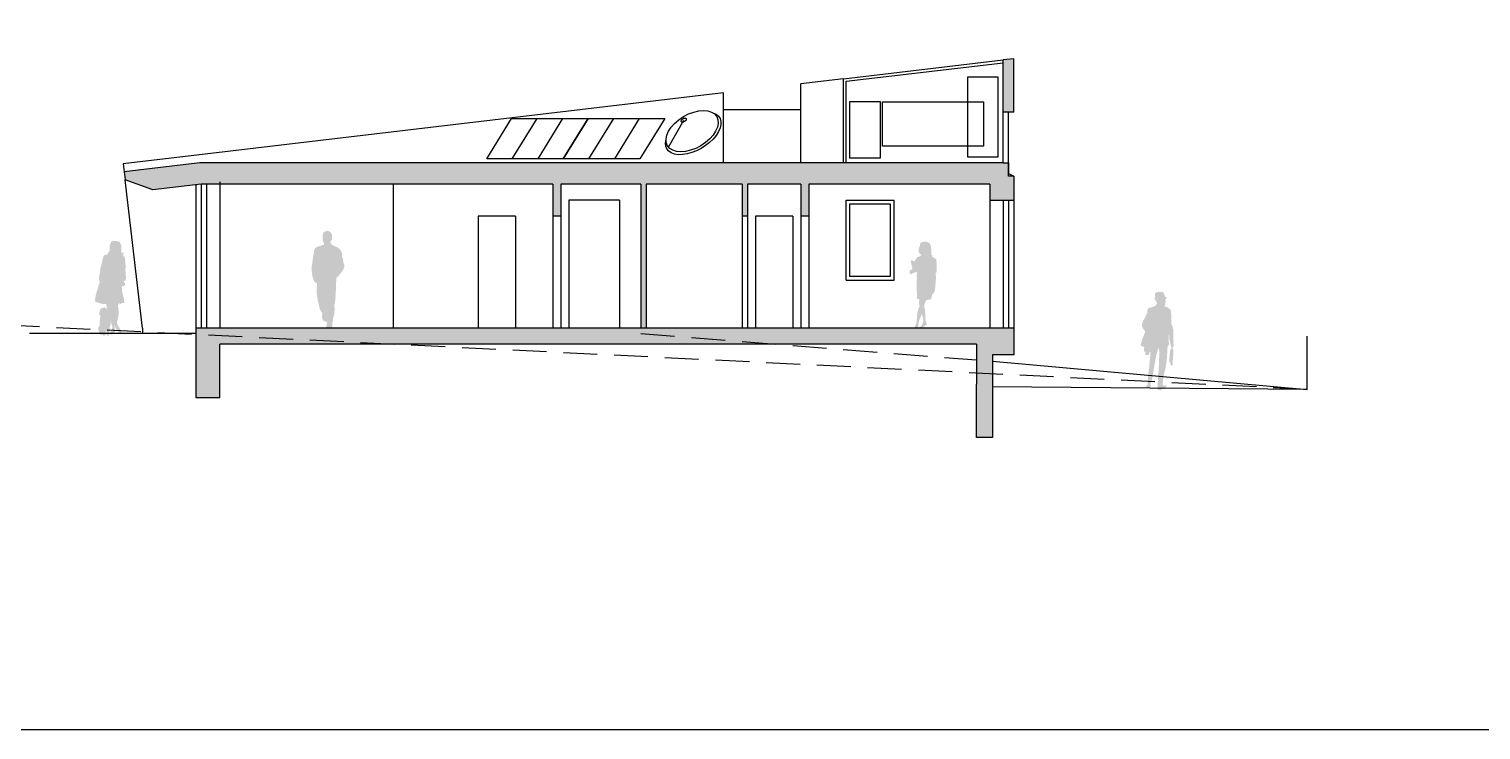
# Model space of a CAD drawing. Header units: millimetres. Extents: x 589 to 1175, y -455 to -172.
# Drawn here: x 1027.74 to 1054.98, y -404.19 to -391.05 of the extents above; entities that cross this region are included whole.
import ezdxf

# ---------------------------------------------------------------- set-up
doc = ezdxf.new("R2010")
doc.units = ezdxf.units.MM
doc.linetypes.add('DASHED', pattern=[19.05, 12.7, -6.35])
for name, color, linetype in [('dveře', 3, 'Continuous'), ('pohled', 4, 'Continuous'), ('SRAFA', 251, 'Continuous'), ('stafaz', 252, 'Continuous'), ('ZDIVO', 1, 'Continuous')]:
    doc.layers.add(name, color=color, linetype=linetype)

msp = doc.modelspace()

# ---------------------------------------------------------------- hatches: boundary and pattern name
at = {"layer": 'SRAFA'}
msp.add_hatch(color=256, dxfattribs=at).paths.add_polyline_path([(1046.218, -391.606), (1046.018, -391.629), (1046.018, -392.608), (1046.218, -392.608)])
h = msp.add_hatch(color=256, dxfattribs=at)
h.paths.add_polyline_path([(1030.943, -393.558), (1029.523, -393.726), (1029.523, -393.726), (1029.54, -393.876), (1030.063, -394.065), (1030.968, -393.958), (1030.968, -393.958), (1037.568, -393.958), (1037.568, -394.558), (1037.718, -394.558), (1037.718, -393.958), (1039.218, -393.958), (1039.218, -396.658), (1039.318, -396.658), (1039.318, -393.958), (1041.118, -393.958), (1041.118, -394.558), (1041.218, -394.558), (1041.218, -393.958), (1042.218, -393.958), (1042.218, -394.558), (1042.368, -394.558), (1042.368, -393.958), (1045.768, -393.958), (1045.768, -394.258), (1046.218, -394.258), (1046.218, -393.808), (1046.118, -393.808), (1046.118, -393.558)])
h.paths.add_polyline_path([(1030.868, -396.781), (1030.868, -397.958), (1031.318, -397.958), (1031.318, -396.958), (1034.468, -396.958)])
h.paths.add_polyline_path([(1030.868, -396.658), (1030.868, -396.781), (1034.468, -396.958), (1045.518, -396.958), (1045.518, -397.508), (1045.818, -397.517), (1045.818, -397.158), (1046.218, -397.158), (1046.218, -396.658), (1046.018, -396.658), (1045.768, -396.658)])
h.paths.add_polyline_path([(1045.518, -397.708), (1045.518, -398.708), (1045.818, -398.708), (1045.818, -397.708), (1045.818, -397.517), (1045.518, -397.508)])
at = {"layer": 'stafaz'}
for points in [[(1033.625, -395.579), (1033.629, -395.568), (1033.635, -395.557), (1033.639, -395.548), (1033.641, -395.54), (1033.644, -395.529), (1033.646, -395.522), (1033.651, -395.508), (1033.651, -395.498), (1033.653, -395.489), (1033.651, -395.47), (1033.649, -395.462), (1033.644, -395.447), (1033.642, -395.439), (1033.636, -395.419), (1033.635, -395.406), (1033.631, -395.39), (1033.629, -395.372), (1033.628, -395.359), (1033.622, -395.346), (1033.619, -395.338), (1033.614, -395.328), (1033.612, -395.305), (1033.615, -395.292), (1033.613, -395.277), (1033.611, -395.259), (1033.603, -395.239), (1033.602, -395.234), (1033.595, -395.216), (1033.588, -395.203), (1033.585, -395.196), (1033.578, -395.186), (1033.563, -395.17), (1033.545, -395.158), (1033.531, -395.148), (1033.514, -395.139), (1033.506, -395.137), (1033.5, -395.133), (1033.484, -395.125), (1033.468, -395.118), (1033.458, -395.115), (1033.451, -395.112), (1033.44, -395.105), (1033.431, -395.098), (1033.419, -395.088), (1033.411, -395.09), (1033.41, -395.083), (1033.403, -395.073), (1033.4, -395.064), (1033.398, -395.06), (1033.399, -395.055), (1033.397, -395.048), (1033.398, -395.043), (1033.398, -395.037), (1033.399, -395.029), (1033.401, -395.022), (1033.406, -395.013), (1033.409, -395.011), (1033.415, -395.003), (1033.419, -394.999), (1033.423, -394.99), (1033.424, -394.986), (1033.423, -394.981), (1033.417, -394.969), (1033.418, -394.965), (1033.422, -394.961), (1033.423, -394.955), (1033.425, -394.945), (1033.427, -394.937), (1033.427, -394.931), (1033.427, -394.925), (1033.423, -394.913), (1033.422, -394.905), (1033.421, -394.9), (1033.411, -394.888), (1033.405, -394.876), (1033.401, -394.87), (1033.393, -394.86), (1033.39, -394.856), (1033.385, -394.85), (1033.382, -394.848), (1033.38, -394.848), (1033.378, -394.847), (1033.375, -394.845), (1033.372, -394.845), (1033.369, -394.843), (1033.364, -394.841), (1033.361, -394.84), (1033.356, -394.839), (1033.353, -394.839), (1033.346, -394.839), (1033.34, -394.838), (1033.336, -394.838), (1033.332, -394.838), (1033.328, -394.838), (1033.318, -394.839), (1033.313, -394.839), (1033.31, -394.841), (1033.303, -394.843), (1033.298, -394.844), (1033.296, -394.845), (1033.292, -394.847), (1033.288, -394.848), (1033.282, -394.85), (1033.279, -394.851), (1033.275, -394.852), (1033.272, -394.854), (1033.269, -394.856), (1033.267, -394.857), (1033.265, -394.86), (1033.264, -394.862), (1033.263, -394.865), (1033.259, -394.871), (1033.258, -394.872), (1033.256, -394.877), (1033.254, -394.882), (1033.254, -394.884), (1033.253, -394.888), (1033.252, -394.89), (1033.251, -394.894), (1033.251, -394.895), (1033.25, -394.9), (1033.25, -394.905), (1033.25, -394.907), (1033.25, -394.91), (1033.248, -394.915), (1033.248, -394.915), (1033.248, -394.92), (1033.248, -394.926), (1033.248, -394.935), (1033.25, -394.941), (1033.25, -394.947), (1033.25, -394.95), (1033.25, -394.965), (1033.249, -394.967), (1033.249, -394.969), (1033.25, -394.972), (1033.251, -394.976), (1033.252, -394.978), (1033.251, -394.981), (1033.25, -394.984), (1033.25, -394.986), (1033.25, -394.989), (1033.249, -394.993), (1033.249, -394.999), (1033.249, -395.001), (1033.249, -395.013), (1033.25, -395.015), (1033.252, -395.018), (1033.253, -395.023), (1033.254, -395.025), (1033.255, -395.029), (1033.256, -395.031), (1033.257, -395.035), (1033.261, -395.039), (1033.262, -395.042), (1033.262, -395.045), (1033.263, -395.048), (1033.264, -395.049), (1033.265, -395.05), (1033.266, -395.052), (1033.268, -395.06), (1033.269, -395.062), (1033.271, -395.066), (1033.271, -395.069), (1033.272, -395.073), (1033.272, -395.076), (1033.272, -395.084), (1033.272, -395.087), (1033.27, -395.088), (1033.269, -395.089), (1033.268, -395.093), (1033.264, -395.094), (1033.261, -395.095), (1033.259, -395.096), (1033.258, -395.096), (1033.255, -395.097), (1033.252, -395.097), (1033.248, -395.097), (1033.245, -395.098), (1033.242, -395.099), (1033.24, -395.1), (1033.237, -395.102), (1033.234, -395.103), (1033.23, -395.106), (1033.221, -395.109), (1033.216, -395.11), (1033.212, -395.111), (1033.207, -395.113), (1033.203, -395.115), (1033.199, -395.115), (1033.195, -395.117), (1033.19, -395.119), (1033.184, -395.122), (1033.182, -395.123), (1033.176, -395.124), (1033.174, -395.125), (1033.169, -395.127), (1033.164, -395.129), (1033.16, -395.13), (1033.155, -395.13), (1033.151, -395.131), (1033.146, -395.133), (1033.142, -395.136), (1033.139, -395.139), (1033.133, -395.142), (1033.129, -395.143), (1033.115, -395.153), (1033.112, -395.155), (1033.108, -395.157), (1033.105, -395.162), (1033.102, -395.166), (1033.1, -395.169), (1033.098, -395.176), (1033.095, -395.184), (1033.093, -395.189), (1033.088, -395.2), (1033.086, -395.214), (1033.085, -395.22), (1033.082, -395.231), (1033.08, -395.244), (1033.078, -395.254), (1033.077, -395.262), (1033.076, -395.275), (1033.074, -395.286), (1033.071, -395.301), (1033.068, -395.313), (1033.065, -395.331), (1033.065, -395.342), (1033.062, -395.357), (1033.061, -395.37), (1033.06, -395.385), (1033.058, -395.401), (1033.057, -395.405), (1033.057, -395.41), (1033.057, -395.412), (1033.055, -395.416), (1033.053, -395.42), (1033.053, -395.429), (1033.053, -395.436), (1033.052, -395.444), (1033.05, -395.45), (1033.049, -395.46), (1033.048, -395.468), (1033.047, -395.471), (1033.044, -395.478), (1033.044, -395.485), (1033.044, -395.497), (1033.043, -395.502), (1033.04, -395.509), (1033.04, -395.52), (1033.04, -395.528), (1033.041, -395.537), (1033.042, -395.545), (1033.042, -395.552), (1033.042, -395.557), (1033.043, -395.568), (1033.044, -395.58), (1033.044, -395.591), (1033.044, -395.595), (1033.045, -395.606), (1033.044, -395.617), (1033.046, -395.627), (1033.048, -395.64), (1033.05, -395.649), (1033.052, -395.655), (1033.052, -395.663), (1033.053, -395.668), (1033.054, -395.677), (1033.054, -395.684), (1033.056, -395.69), (1033.059, -395.696), (1033.06, -395.702), (1033.061, -395.703), (1033.065, -395.704), (1033.066, -395.704), (1033.068, -395.704), (1033.067, -395.71), (1033.067, -395.716), (1033.068, -395.723), (1033.07, -395.734), (1033.072, -395.74), (1033.074, -395.746), (1033.075, -395.756), (1033.078, -395.763), (1033.082, -395.767), (1033.086, -395.77), (1033.089, -395.776), (1033.093, -395.784), (1033.095, -395.788), (1033.103, -395.797), (1033.106, -395.799), (1033.111, -395.801), (1033.12, -395.805), (1033.123, -395.807), (1033.129, -395.809), (1033.132, -395.81), (1033.135, -395.811), (1033.137, -395.812), (1033.139, -395.82), (1033.139, -395.825), (1033.139, -395.831), (1033.14, -395.84), (1033.141, -395.846), (1033.141, -395.856), (1033.14, -395.865), (1033.139, -395.871), (1033.138, -395.879), (1033.136, -395.89), (1033.136, -395.894), (1033.138, -395.906), (1033.138, -395.911), (1033.138, -395.924), (1033.137, -395.929), (1033.135, -395.932), (1033.135, -395.945), (1033.133, -395.955), (1033.133, -395.956), (1033.494, -395.966), (1033.496, -395.954), (1033.498, -395.934), (1033.498, -395.922), (1033.499, -395.89), (1033.499, -395.88), (1033.498, -395.85), (1033.497, -395.837), (1033.5, -395.803), (1033.5, -395.795), (1033.501, -395.775), (1033.501, -395.76), (1033.501, -395.735), (1033.502, -395.727), (1033.506, -395.722), (1033.51, -395.713), (1033.514, -395.707), (1033.518, -395.7), (1033.524, -395.693), (1033.529, -395.685), (1033.534, -395.683), (1033.539, -395.682), (1033.542, -395.685), (1033.547, -395.683), (1033.549, -395.678), (1033.552, -395.669), (1033.558, -395.663), (1033.565, -395.654), (1033.57, -395.647), (1033.577, -395.64), (1033.585, -395.622), (1033.594, -395.618), (1033.6, -395.611), (1033.609, -395.599)], [(1033.484, -396.133), (1033.486, -396.114), (1033.489, -396.091), (1033.488, -396.075), (1033.489, -396.053), (1033.488, -396.041), (1033.49, -396.007), (1033.491, -395.998), (1033.492, -395.989), (1033.493, -395.972), (1033.494, -395.966), (1033.133, -395.956), (1033.132, -395.963), (1033.132, -395.969), (1033.133, -395.984), (1033.133, -395.993), (1033.135, -396.001), (1033.135, -396.005), (1033.135, -396.018), (1033.137, -396.021), (1033.14, -396.037), (1033.142, -396.046), (1033.142, -396.057), (1033.144, -396.068), (1033.149, -396.081), (1033.15, -396.088), (1033.151, -396.1), (1033.157, -396.114), (1033.153, -396.106), (1033.153, -396.106), (1033.15, -396.114), (1033.15, -396.12), (1033.152, -396.13), (1033.156, -396.134), (1033.159, -396.138), (1033.161, -396.146), (1033.162, -396.149), (1033.164, -396.16), (1033.166, -396.171), (1033.167, -396.176), (1033.17, -396.186), (1033.173, -396.195), (1033.174, -396.204), (1033.175, -396.213), (1033.178, -396.222), (1033.179, -396.235), (1033.181, -396.247), (1033.185, -396.261), (1033.186, -396.27), (1033.189, -396.281), (1033.195, -396.296), (1033.199, -396.306), (1033.2, -396.308), (1033.205, -396.322), (1033.213, -396.335), (1033.219, -396.348), (1033.228, -396.357), (1033.236, -396.368), (1033.24, -396.373), (1033.239, -396.378), (1033.238, -396.386), (1033.239, -396.399), (1033.238, -396.408), (1033.238, -396.412), (1033.236, -396.415), (1033.234, -396.419), (1033.233, -396.423), (1033.233, -396.43), (1033.236, -396.43), (1033.237, -396.439), (1033.238, -396.446), (1033.238, -396.452), (1033.24, -396.462), (1033.241, -396.473), (1033.241, -396.477), (1033.241, -396.487), (1033.243, -396.493), (1033.248, -396.5), (1033.252, -396.502), (1033.254, -396.505), (1033.26, -396.515), (1033.265, -396.52), (1033.271, -396.524), (1033.282, -396.527), (1033.289, -396.528), (1033.297, -396.529), (1033.305, -396.529), (1033.311, -396.53), (1033.313, -396.538), (1033.316, -396.545), (1033.316, -396.55), (1033.321, -396.549), (1033.329, -396.548), (1033.336, -396.548), (1033.337, -396.55), (1033.333, -396.559), (1033.331, -396.567), (1033.33, -396.573), (1033.322, -396.582), (1033.323, -396.594), (1033.318, -396.599), (1033.323, -396.599), (1033.321, -396.607), (1033.32, -396.611), (1033.317, -396.618), (1033.312, -396.63), (1033.315, -396.637), (1033.315, -396.645), (1033.317, -396.652), (1033.32, -396.659), (1033.327, -396.664), (1033.34, -396.664), (1033.35, -396.664), (1033.353, -396.665), (1033.357, -396.665), (1033.364, -396.666), (1033.369, -396.667), (1033.381, -396.669), (1033.39, -396.668), (1033.397, -396.665), (1033.404, -396.661), (1033.41, -396.655), (1033.417, -396.648), (1033.42, -396.646), (1033.423, -396.641), (1033.424, -396.634), (1033.426, -396.627), (1033.43, -396.618), (1033.431, -396.61), (1033.432, -396.597), (1033.435, -396.599), (1033.432, -396.589), (1033.426, -396.588), (1033.426, -396.578), (1033.425, -396.57), (1033.42, -396.568), (1033.419, -396.557), (1033.43, -396.558), (1033.431, -396.557), (1033.434, -396.551), (1033.435, -396.548), (1033.436, -396.543), (1033.438, -396.538), (1033.438, -396.533), (1033.438, -396.527), (1033.44, -396.519), (1033.44, -396.511), (1033.441, -396.504), (1033.441, -396.498), (1033.442, -396.492), (1033.443, -396.483), (1033.444, -396.477), (1033.447, -396.467), (1033.448, -396.459), (1033.451, -396.45), (1033.454, -396.437), (1033.457, -396.426), (1033.459, -396.419), (1033.461, -396.411), (1033.464, -396.403), (1033.466, -396.395), (1033.466, -396.382), (1033.466, -396.363), (1033.467, -396.349), (1033.469, -396.334), (1033.471, -396.322), (1033.471, -396.306), (1033.47, -396.294), (1033.47, -396.281), (1033.469, -396.266), (1033.469, -396.26), (1033.465, -396.243), (1033.464, -396.233), (1033.464, -396.218), (1033.468, -396.208), (1033.473, -396.194), (1033.475, -396.184), (1033.479, -396.162)], [(1049.211, -396.714), (1049.21, -396.703), (1049.208, -396.689), (1049.206, -396.678), (1049.203, -396.668), (1049.201, -396.655), (1049.197, -396.644), (1049.192, -396.63), (1049.188, -396.617), (1049.183, -396.605), (1049.177, -396.59), (1049.171, -396.571), (1049.169, -396.551), (1049.168, -396.537), (1049.168, -396.522), (1049.169, -396.508), (1049.169, -396.489), (1049.169, -396.478), (1049.169, -396.465), (1049.17, -396.443), (1049.17, -396.432), (1049.17, -396.422), (1049.169, -396.411), (1049.168, -396.398), (1049.167, -396.385), (1049.166, -396.371), (1049.163, -396.354), (1049.16, -396.334), (1049.158, -396.322), (1049.151, -396.311), (1049.144, -396.3), (1049.132, -396.289), (1049.122, -396.282), (1049.11, -396.275), (1049.098, -396.269), (1049.087, -396.263), (1049.072, -396.257), (1049.061, -396.252), (1049.044, -396.248), (1049.032, -396.246), (1049.044, -396.236), (1049.054, -396.226), (1049.056, -396.211), (1049.056, -396.199), (1049.059, -396.187), (1049.064, -396.176), (1049.066, -396.165), (1049.063, -396.151), (1049.061, -396.139), (1049.06, -396.128), (1049.063, -396.116), (1049.07, -396.104), (1049.081, -396.098), (1049.087, -396.088), (1049.075, -396.077), (1049.062, -396.072), (1049.05, -396.059), (1049.046, -396.048), (1049.042, -396.035), (1049.037, -396.023), (1049.033, -396.012), (1049.027, -396.001), (1049.021, -395.99), (1049.008, -395.983), (1048.998, -395.982), (1048.986, -395.98), (1048.971, -395.979), (1048.96, -395.979), (1048.944, -395.979), (1048.93, -395.979), (1048.919, -395.981), (1048.907, -395.983), (1048.895, -395.985), (1048.881, -395.988), (1048.863, -396.009), (1048.862, -396.022), (1048.863, -396.034), (1048.864, -396.047), (1048.866, -396.059), (1048.87, -396.072), (1048.87, -396.083), (1048.857, -396.087), (1048.849, -396.098), (1048.855, -396.109), (1048.865, -396.112), (1048.871, -396.123), (1048.871, -396.134), (1048.876, -396.145), (1048.886, -396.16), (1048.895, -396.17), (1048.902, -396.18), (1048.905, -396.193), (1048.899, -396.204), (1048.886, -396.217), (1048.878, -396.231), (1048.871, -396.241), (1048.861, -396.244), (1048.851, -396.249), (1048.839, -396.254), (1048.824, -396.26), (1048.809, -396.265), (1048.798, -396.269), (1048.786, -396.271), (1048.772, -396.274), (1048.759, -396.277), (1048.749, -396.282), (1048.738, -396.292), (1048.731, -396.304), (1048.727, -396.315), (1048.724, -396.328), (1048.721, -396.343), (1048.719, -396.361), (1048.716, -396.373), (1048.711, -396.387), (1048.704, -396.401), (1048.698, -396.413), (1048.693, -396.425), (1048.687, -396.439), (1048.681, -396.454), (1048.674, -396.466), (1048.666, -396.478), (1048.658, -396.492), (1048.652, -396.504), (1048.646, -396.516), (1048.638, -396.527), (1048.634, -396.538), (1048.63, -396.549), (1048.626, -396.564), (1048.623, -396.578), (1048.62, -396.588), (1048.618, -396.598), (1048.619, -396.609), (1048.622, -396.62), (1048.627, -396.635), (1048.633, -396.649), (1048.639, -396.665), (1048.647, -396.678), (1048.656, -396.689), (1048.666, -396.701), (1048.676, -396.713), (1048.679, -396.728), (1048.673, -396.746), (1048.67, -396.757), (1048.665, -396.767), (1048.66, -396.778), (1048.654, -396.797), (1048.647, -396.812), (1048.643, -396.824), (1048.636, -396.838), (1048.632, -396.849), (1048.627, -396.86), (1048.621, -396.874), (1048.615, -396.893), (1048.61, -396.911), (1048.606, -396.927), (1048.602, -396.943), (1048.6, -396.954), (1048.598, -396.967), (1048.598, -396.978), (1048.6, -396.989), (1048.61, -396.994), (1048.621, -396.988), (1048.631, -397), (1048.644, -397.006), (1048.656, -397.01), (1048.663, -397.031), (1048.66, -397.044), (1048.658, -397.056), (1048.655, -397.074), (1048.656, -397.086), (1048.662, -397.097), (1048.674, -397.1), (1048.683, -397.113), (1048.685, -397.126), (1048.685, -397.141), (1048.685, -397.154), (1048.697, -397.162), (1048.716, -397.164), (1048.728, -397.164), (1048.739, -397.161), (1048.749, -397.155), (1048.754, -397.143), (1048.757, -397.129), (1048.76, -397.11), (1048.772, -397.103), (1048.78, -397.114), (1048.779, -397.127), (1048.778, -397.143), (1048.777, -397.16), (1048.776, -397.171), (1048.775, -397.184), (1048.773, -397.202), (1048.773, -397.215), (1048.77, -397.226), (1048.769, -397.24), (1048.767, -397.257), (1048.765, -397.272), (1048.763, -397.288), (1048.762, -397.299), (1048.762, -397.313), (1048.76, -397.33), (1048.758, -397.346), (1048.757, -397.364), (1048.756, -397.381), (1048.756, -397.392), (1048.755, -397.405), (1048.754, -397.416), (1048.749, -397.436), (1048.747, -397.453), (1048.747, -397.464), (1048.744, -397.481), (1048.743, -397.492), (1048.739, -397.508), (1048.738, -397.523), (1048.738, -397.534), (1048.738, -397.545), (1048.736, -397.559), (1048.735, -397.571), (1048.732, -397.591), (1048.73, -397.61), (1048.73, -397.622), (1048.731, -397.634), (1048.731, -397.658), (1048.728, -397.677), (1048.727, -397.69), (1048.728, -397.705), (1048.724, -397.717), (1048.712, -397.728), (1048.7, -397.742), (1048.698, -397.755), (1048.708, -397.767), (1048.721, -397.775), (1048.736, -397.776), (1048.746, -397.777), (1048.76, -397.778), (1048.772, -397.771), (1048.778, -397.759), (1048.787, -397.747), (1048.787, -397.735), (1048.783, -397.722), (1048.777, -397.709), (1048.777, -397.697), (1048.79, -397.683), (1048.792, -397.673), (1048.794, -397.659), (1048.799, -397.645), (1048.804, -397.628), (1048.807, -397.613), (1048.812, -397.597), (1048.814, -397.583), (1048.817, -397.57), (1048.819, -397.559), (1048.822, -397.543), (1048.825, -397.527), (1048.828, -397.51), (1048.831, -397.494), (1048.833, -397.48), (1048.835, -397.464), (1048.838, -397.45), (1048.839, -397.437), (1048.841, -397.424), (1048.843, -397.408), (1048.846, -397.394), (1048.848, -397.379), (1048.851, -397.366), (1048.853, -397.356), (1048.855, -397.342), (1048.858, -397.329), (1048.861, -397.311), (1048.863, -397.297), (1048.867, -397.283), (1048.87, -397.27), (1048.871, -397.257), (1048.873, -397.245), (1048.876, -397.23), (1048.879, -397.218), (1048.882, -397.205), (1048.885, -397.189), (1048.887, -397.172), (1048.891, -397.161), (1048.895, -397.149), (1048.9, -397.131), (1048.902, -397.121), (1048.906, -397.103), (1048.911, -397.089), (1048.914, -397.075), (1048.918, -397.06), (1048.922, -397.045), (1048.933, -397.037), (1048.94, -397.05), (1048.943, -397.063), (1048.944, -397.074), (1048.944, -397.092), (1048.944, -397.103), (1048.944, -397.119), (1048.945, -397.132), (1048.946, -397.143), (1048.947, -397.157), (1048.947, -397.171), (1048.946, -397.189), (1048.944, -397.203), (1048.943, -397.221), (1048.942, -397.237), (1048.942, -397.248), (1048.942, -397.259), (1048.942, -397.271), (1048.941, -397.291), (1048.94, -397.306), (1048.94, -397.322), (1048.94, -397.337), (1048.938, -397.356), (1048.937, -397.375), (1048.936, -397.387), (1048.933, -397.45), (1048.933, -397.465), (1048.93, -397.485), (1048.93, -397.501), (1048.929, -397.512), (1048.928, -397.527), (1048.927, -397.542), (1048.926, -397.556), (1048.925, -397.568), (1048.922, -397.583), (1048.921, -397.601), (1048.92, -397.611), (1048.919, -397.631), (1048.919, -397.641), (1048.918, -397.658), (1048.917, -397.669), (1048.917, -397.68), (1048.917, -397.697), (1048.917, -397.715), (1048.917, -397.731), (1048.916, -397.744), (1048.91, -397.758), (1048.909, -397.769), (1048.909, -397.783), (1048.909, -397.794), (1048.911, -397.808), (1048.924, -397.813), (1048.939, -397.814), (1048.949, -397.816), (1048.962, -397.816), (1048.974, -397.815), (1048.987, -397.807), (1048.998, -397.802), (1049.013, -397.801), (1049.025, -397.799), (1049.038, -397.796), (1049.052, -397.786), (1049.065, -397.774), (1049.074, -397.761), (1049.078, -397.75), (1049.077, -397.739), (1049.063, -397.732), (1049.049, -397.736), (1049.036, -397.74), (1049.024, -397.74), (1049.018, -397.727), (1049.008, -397.718), (1049.009, -397.704), (1049.01, -397.693), (1049.011, -397.678), (1049.012, -397.664), (1049.013, -397.653), (1049.015, -397.641), (1049.016, -397.625), (1049.018, -397.61), (1049.021, -397.599), (1049.022, -397.588), (1049.026, -397.574), (1049.027, -397.562), (1049.03, -397.549), (1049.033, -397.535), (1049.036, -397.518), (1049.038, -397.507), (1049.041, -397.496), (1049.044, -397.484), (1049.047, -397.471), (1049.05, -397.458), (1049.055, -397.438), (1049.059, -397.423), (1049.062, -397.411), (1049.064, -397.397), (1049.067, -397.384), (1049.068, -397.369), (1049.071, -397.356), (1049.073, -397.337), (1049.075, -397.326), (1049.076, -397.315), (1049.079, -397.303), (1049.08, -397.292), (1049.082, -397.278), (1049.083, -397.265), (1049.084, -397.248), (1049.085, -397.237), (1049.086, -397.222), (1049.087, -397.208), (1049.088, -397.195), (1049.089, -397.184), (1049.091, -397.171), (1049.092, -397.156), (1049.093, -397.142), (1049.094, -397.126), (1049.094, -397.114), (1049.094, -397.102), (1049.095, -397.087), (1049.097, -397.074), (1049.097, -397.062), (1049.098, -397.048), (1049.099, -397.034), (1049.1, -397.022), (1049.102, -397.007), (1049.103, -396.995), (1049.113, -396.985), (1049.123, -396.976), (1049.125, -396.962), (1049.125, -396.951), (1049.124, -396.938), (1049.124, -396.924), (1049.122, -396.913), (1049.121, -396.9), (1049.121, -396.89), (1049.119, -396.877), (1049.119, -396.862), (1049.119, -396.849), (1049.119, -396.838), (1049.119, -396.825), (1049.121, -396.813), (1049.123, -396.797), (1049.124, -396.785), (1049.132, -396.797), (1049.135, -396.811), (1049.135, -396.827), (1049.135, -396.84), (1049.135, -396.856), (1049.137, -396.875), (1049.14, -396.888), (1049.141, -396.9), (1049.148, -396.916), (1049.152, -396.93), (1049.152, -396.941), (1049.153, -396.952), (1049.154, -396.963), (1049.156, -396.976), (1049.164, -396.989), (1049.164, -397.002), (1049.169, -397.014), (1049.171, -397.026), (1049.171, -397.038), (1049.171, -397.056), (1049.16, -397.054), (1049.15, -397.054), (1049.149, -397.066), (1049.149, -397.078), (1049.147, -397.097), (1049.144, -397.114), (1049.143, -397.135), (1049.14, -397.156), (1049.139, -397.173), (1049.137, -397.191), (1049.137, -397.203), (1049.136, -397.218), (1049.135, -397.228), (1049.134, -397.242), (1049.133, -397.258), (1049.133, -397.269), (1049.133, -397.28), (1049.135, -397.29), (1049.144, -397.303), (1049.151, -397.318), (1049.156, -397.332), (1049.159, -397.343), (1049.165, -397.354), (1049.178, -397.359), (1049.188, -397.361), (1049.194, -397.349), (1049.195, -397.337), (1049.195, -397.319), (1049.195, -397.308), (1049.195, -397.296), (1049.196, -397.276), (1049.198, -397.264), (1049.201, -397.242), (1049.202, -397.23), (1049.203, -397.218), (1049.204, -397.207), (1049.205, -397.197), (1049.206, -397.178), (1049.206, -397.16), (1049.206, -397.139), (1049.206, -397.122), (1049.206, -397.103), (1049.206, -397.09), (1049.206, -397.078), (1049.206, -397.065), (1049.206, -397.054), (1049.199, -397.044), (1049.19, -397.031), (1049.195, -397.021), (1049.206, -397.011), (1049.215, -397), (1049.217, -396.989), (1049.216, -396.977), (1049.211, -396.965), (1049.203, -396.952), (1049.214, -396.941), (1049.216, -396.93), (1049.213, -396.913), (1049.211, -396.899), (1049.208, -396.888), (1049.207, -396.878), (1049.207, -396.865), (1049.207, -396.849), (1049.208, -396.838), (1049.211, -396.822), (1049.211, -396.808), (1049.211, -396.792), (1049.211, -396.777), (1049.211, -396.761), (1049.211, -396.746), (1049.211, -396.733)]]:
    msp.add_hatch(color=256, dxfattribs=at).paths.add_polyline_path(points)
h = msp.add_hatch(color=256, dxfattribs=at)
h.paths.add_polyline_path([(1029.399, -396.505), (1029.403, -396.49), (1029.407, -396.475), (1029.41, -396.458), (1029.412, -396.442), (1029.414, -396.432), (1029.417, -396.418), (1029.419, -396.401), (1029.42, -396.385), (1029.421, -396.375), (1029.421, -396.359), (1029.42, -396.342), (1029.42, -396.328), (1029.415, -396.313), (1029.414, -396.302), (1029.413, -396.292), (1029.411, -396.276), (1029.407, -396.257), (1029.407, -396.245), (1029.408, -396.234), (1029.412, -396.222), (1029.419, -396.203), (1029.426, -396.189), (1029.437, -396.19), (1029.441, -396.209), (1029.452, -396.207), (1029.465, -396.199), (1029.479, -396.19), (1029.495, -396.184), (1029.508, -396.184), (1029.519, -396.185), (1029.53, -396.181), (1029.526, -396.168), (1029.522, -396.158), (1029.519, -396.142), (1029.517, -396.123), (1029.516, -396.106), (1029.513, -396.086), (1029.51, -396.07), (1029.505, -396.051), (1029.499, -396.034), (1029.496, -396.022), (1029.493, -396.004), (1029.489, -395.989), (1029.485, -395.977), (1029.484, -395.963), (1029.483, -395.952), (1029.483, -395.939), (1029.484, -395.919), (1029.484, -395.908), (1029.483, -395.896), (1029.481, -395.884), (1029.486, -395.867), (1029.502, -395.873), (1029.513, -395.873), (1029.525, -395.863), (1029.533, -395.852), (1029.538, -395.841), (1029.54, -395.829), (1029.538, -395.815), (1029.529, -395.803), (1029.518, -395.791), (1029.511, -395.781), (1029.517, -395.771), (1029.528, -395.774), (1029.54, -395.774), (1029.545, -395.763), (1029.549, -395.75), (1029.554, -395.738), (1029.557, -395.716), (1029.557, -395.701), (1029.555, -395.689), (1029.554, -395.675), (1029.554, -395.663), (1029.554, -395.653), (1029.554, -395.64), (1029.554, -395.623), (1029.553, -395.611), (1029.55, -395.599), (1029.547, -395.587), (1029.546, -395.576), (1029.546, -395.564), (1029.548, -395.547), (1029.55, -395.535), (1029.552, -395.52), (1029.552, -395.508), (1029.552, -395.489), (1029.551, -395.477), (1029.548, -395.465), (1029.547, -395.446), (1029.546, -395.431), (1029.546, -395.418), (1029.543, -395.406), (1029.543, -395.392), (1029.539, -395.376), (1029.537, -395.36), (1029.534, -395.345), (1029.531, -395.329), (1029.521, -395.316), (1029.509, -395.304), (1029.497, -395.292), (1029.497, -395.278), (1029.51, -395.266), (1029.516, -395.255), (1029.517, -395.244), (1029.504, -395.246), (1029.491, -395.244), (1029.476, -395.238), (1029.461, -395.229), (1029.464, -395.217), (1029.467, -395.206), (1029.47, -395.192), (1029.472, -395.18), (1029.473, -395.165), (1029.473, -395.155), (1029.473, -395.144), (1029.472, -395.133), (1029.47, -395.121), (1029.466, -395.108), (1029.461, -395.095), (1029.455, -395.081), (1029.45, -395.068), (1029.442, -395.052), (1029.434, -395.041), (1029.423, -395.034), (1029.412, -395.032), (1029.398, -395.03), (1029.385, -395.028), (1029.372, -395.025), (1029.36, -395.025), (1029.348, -395.024), (1029.336, -395.024), (1029.324, -395.019), (1029.31, -395.02), (1029.298, -395.027), (1029.287, -395.034), (1029.275, -395.049), (1029.269, -395.06), (1029.264, -395.072), (1029.26, -395.086), (1029.256, -395.099), (1029.253, -395.112), (1029.251, -395.127), (1029.249, -395.139), (1029.25, -395.149), (1029.251, -395.165), (1029.252, -395.178), (1029.253, -395.192), (1029.249, -395.209), (1029.242, -395.222), (1029.229, -395.23), (1029.225, -395.241), (1029.227, -395.252), (1029.215, -395.26), (1029.204, -395.27), (1029.192, -395.282), (1029.18, -395.285), (1029.17, -395.287), (1029.158, -395.288), (1029.147, -395.296), (1029.14, -395.311), (1029.133, -395.322), (1029.129, -395.335), (1029.123, -395.352), (1029.118, -395.371), (1029.115, -395.383), (1029.112, -395.398), (1029.108, -395.416), (1029.105, -395.428), (1029.1, -395.447), (1029.096, -395.465), (1029.093, -395.477), (1029.09, -395.488), (1029.085, -395.508), (1029.083, -395.519), (1029.079, -395.533), (1029.077, -395.546), (1029.076, -395.557), (1029.075, -395.567), (1029.073, -395.584), (1029.069, -395.601), (1029.068, -395.611), (1029.066, -395.625), (1029.062, -395.647), (1029.059, -395.658), (1029.057, -395.672), (1029.055, -395.689), (1029.053, -395.704), (1029.051, -395.726), (1029.05, -395.74), (1029.05, -395.752), (1029.053, -395.763), (1029.063, -395.774), (1029.063, -395.789), (1029.062, -395.801), (1029.059, -395.813), (1029.056, -395.824), (1029.05, -395.838), (1029.045, -395.853), (1029.041, -395.869), (1029.037, -395.88), (1029.033, -395.895), (1029.028, -395.912), (1029.021, -395.936), (1029.018, -395.946), (1029.014, -395.959), (1029.007, -395.977), (1029.004, -395.987), (1029.001, -395.998), (1028.998, -396.01), (1028.995, -396.024), (1028.991, -396.041), (1028.987, -396.056), (1028.985, -396.07), (1028.981, -396.093), (1028.978, -396.105), (1028.975, -396.121), (1028.974, -396.132), (1028.972, -396.143), (1028.979, -396.155), (1028.991, -396.164), (1029.002, -396.17), (1029.018, -396.176), (1029.037, -396.18), (1029.055, -396.186), (1029.065, -396.19), (1029.08, -396.196), (1029.093, -396.2), (1029.112, -396.202), (1029.13, -396.205), (1029.145, -396.206), (1029.158, -396.206), (1029.172, -396.207), (1029.184, -396.208), (1029.195, -396.21), (1029.193, -396.221), (1029.191, -396.237), (1029.193, -396.251), (1029.194, -396.265), (1029.196, -396.276), (1029.199, -396.287), (1029.201, -396.298), (1029.205, -396.308), (1029.209, -396.316), (1029.205, -396.315), (1029.195, -396.305), (1029.193, -396.294), (1029.185, -396.283), (1029.175, -396.275), (1029.163, -396.27), (1029.15, -396.272), (1029.139, -396.272), (1029.126, -396.271), (1029.111, -396.278), (1029.1, -396.286), (1029.088, -396.297), (1029.077, -396.307), (1029.071, -396.317), (1029.068, -396.328), (1029.065, -396.342), (1029.062, -396.355), (1029.06, -396.368), (1029.059, -396.379), (1029.058, -396.391), (1029.059, -396.407), (1029.065, -396.418), (1029.076, -396.423), (1029.08, -396.438), (1029.078, -396.452), (1029.077, -396.462), (1029.072, -396.479), (1029.07, -396.49), (1029.066, -396.509), (1029.063, -396.52), (1029.063, -396.539), (1029.063, -396.56), (1029.063, -396.571), (1029.063, -396.588), (1029.064, -396.609), (1029.059, -396.621), (1029.046, -396.638), (1029.041, -396.652), (1029.039, -396.665), (1029.038, -396.68), (1029.041, -396.693), (1029.045, -396.705), (1029.047, -396.716), (1029.052, -396.732), (1029.053, -396.746), (1029.051, -396.761), (1029.062, -396.772), (1029.072, -396.776), (1029.083, -396.78), (1029.094, -396.782), (1029.105, -396.785), (1029.115, -396.783), (1029.126, -396.779), (1029.126, -396.79), (1029.138, -396.799), (1029.153, -396.797), (1029.165, -396.795), (1029.173, -396.781), (1029.173, -396.766), (1029.173, -396.748), (1029.173, -396.735), (1029.173, -396.72), (1029.176, -396.71), (1029.183, -396.697), (1029.186, -396.71), (1029.186, -396.722), (1029.194, -396.732), (1029.202, -396.744), (1029.199, -396.76), (1029.196, -396.78), (1029.196, -396.79), (1029.208, -396.797), (1029.224, -396.799), (1029.235, -396.799), (1029.239, -396.786), (1029.239, -396.773), (1029.243, -396.753), (1029.243, -396.743), (1029.243, -396.731), (1029.244, -396.718), (1029.245, -396.707), (1029.248, -396.694), (1029.25, -396.683), (1029.249, -396.667), (1029.249, -396.653), (1029.256, -396.63), (1029.261, -396.615), (1029.264, -396.604), (1029.267, -396.592), (1029.27, -396.575), (1029.27, -396.562), (1029.27, -396.551), (1029.273, -396.532), (1029.274, -396.534), (1029.276, -396.545), (1029.28, -396.557), (1029.284, -396.569), (1029.286, -396.581), (1029.29, -396.593), (1029.293, -396.606), (1029.298, -396.62), (1029.298, -396.633), (1029.298, -396.643), (1029.298, -396.653), (1029.298, -396.664), (1029.297, -396.674), (1029.29, -396.694), (1029.284, -396.705), (1029.275, -396.716), (1029.269, -396.726), (1029.261, -396.741), (1029.255, -396.751), (1029.253, -396.761), (1029.261, -396.773), (1029.273, -396.782), (1029.285, -396.779), (1029.298, -396.772), (1029.308, -396.764), (1029.322, -396.753), (1029.333, -396.746), (1029.345, -396.733), (1029.351, -396.72), (1029.353, -396.709), (1029.351, -396.691), (1029.348, -396.68), (1029.346, -396.668), (1029.345, -396.656), (1029.344, -396.643), (1029.342, -396.627), (1029.341, -396.614), (1029.339, -396.601), (1029.338, -396.589), (1029.336, -396.577), (1029.336, -396.566), (1029.336, -396.554), (1029.337, -396.566), (1029.338, -396.576), (1029.339, -396.588), (1029.344, -396.604), (1029.348, -396.615), (1029.352, -396.626), (1029.356, -396.637), (1029.36, -396.65), (1029.364, -396.661), (1029.369, -396.673), (1029.374, -396.683), (1029.385, -396.695), (1029.397, -396.707), (1029.408, -396.719), (1029.417, -396.729), (1029.423, -396.744), (1029.429, -396.756), (1029.441, -396.765), (1029.455, -396.762), (1029.465, -396.757), (1029.47, -396.747), (1029.469, -396.735), (1029.466, -396.719), (1029.462, -396.709), (1029.457, -396.695), (1029.45, -396.681), (1029.444, -396.67), (1029.435, -396.656), (1029.429, -396.644), (1029.423, -396.633), (1029.413, -396.619), (1029.407, -396.609), (1029.4, -396.595), (1029.397, -396.585), (1029.394, -396.574), (1029.39, -396.56), (1029.39, -396.544), (1029.391, -396.533), (1029.396, -396.519)])
h.paths.add_polyline_path([(1029.252, -396.438), (1029.252, -396.437), (1029.252, -396.437)], flags=16)
h = msp.add_hatch(color=256, dxfattribs=at)
h.paths.add_polyline_path([(1044.75, -395.621, 0.054027), (1044.768, -395.612), (1044.765, -395.404), (1044.761, -395.384), (1044.755, -395.364), (1044.737, -395.349), (1044.721, -395.34), (1044.702, -395.331), (1044.676, -395.307, 0.136197), (1044.689, -395.29, -0.498904), (1044.665, -395.264), (1044.667, -395.238), (1044.666, -395.2), (1044.665, -395.163), (1044.657, -395.112, 0.404561), (1044.536, -395.036), (1044.505, -395.044), (1044.484, -395.053), (1044.467, -395.06, 0.308564), (1044.455, -395.083), (1044.453, -395.117, 0.226032), (1044.436, -395.246, 0.275385), (1044.499, -395.279), (1044.482, -395.286), (1044.448, -395.313), (1044.42, -395.322), (1044.397, -395.335), (1044.392, -395.339), (1044.356, -395.405), (1044.276, -395.383), (1044.312, -395.541), (1044.311, -395.543, -0.154794), (1044.299, -395.558), (1044.278, -395.564, 0.353168), (1044.267, -395.644, 0.304001), (1044.312, -395.627), (1044.32, -395.627), (1044.33, -395.626), (1044.348, -395.619), (1044.366, -395.611), (1044.375, -395.608), (1044.402, -395.614), (1044.388, -395.692), (1044.399, -395.698), (1044.391, -395.771), (1044.392, -395.851), (1044.395, -395.943), (1044.399, -396.113), (1044.443, -396.111), (1044.434, -396.189), (1044.438, -396.207), (1044.445, -396.224), (1044.45, -396.239, 0.097557), (1044.403, -396.413, 0.02378), (1044.393, -396.517, -0.091929), (1044.377, -396.589), (1044.361, -396.636), (1044.348, -396.665), (1044.341, -396.698, 0.669691), (1044.362, -396.716, -0.031235), (1044.366, -396.714), (1044.377, -396.709), (1044.406, -396.681), (1044.423, -396.65), (1044.427, -396.619, 1.077293), (1044.426, -396.619, -0.900826), (1044.427, -396.619, -0.114259), (1044.428, -396.569, -0.037028), (1044.435, -396.538, -0.07305), (1044.454, -396.473, 0.024445), (1044.49, -396.396), (1044.5, -396.425), (1044.509, -396.467), (1044.516, -396.5), (1044.517, -396.531), (1044.508, -396.561), (1044.497, -396.586), (1044.482, -396.61), (1044.468, -396.627), (1044.456, -396.639), (1044.455, -396.644), (1044.458, -396.651), (1044.468, -396.655), (1044.502, -396.646), (1044.529, -396.63), (1044.56, -396.595), (1044.56, -396.612), (1044.577, -396.604), (1044.578, -396.574), (1044.573, -396.554), (1044.562, -396.53), (1044.556, -396.511), (1044.553, -396.409), (1044.551, -396.315), (1044.543, -396.287), (1044.533, -396.262, 0.020963), (1044.535, -396.242, -0.11608), (1044.551, -396.183), (1044.558, -396.165), (1044.57, -396.138), (1044.572, -396.129), (1044.581, -396.129), (1044.635, -396.124), (1044.665, -396.118), (1044.678, -396.053), (1044.682, -396.032), (1044.686, -396.032), (1044.705, -396.005), (1044.723, -395.987), (1044.733, -395.96), (1044.742, -395.899), (1044.744, -395.852), (1044.744, -395.851), (1044.748, -395.794), (1044.754, -395.725), (1044.752, -395.664)])
h.paths.add_polyline_path([(1044.664, -396.117, -0.000438), (1044.664, -396.117, -0.000526), (1044.664, -396.117, -1038.007597)], flags=16)

# ---------------------------------------------------------------- linework, layer by layer
msp.add_lwpolyline([(898.927, -299.557), (1142.585, -299.557), (1110.674, -404.193), (898.927, -404.193)], close=True)
at = {"layer": 'dveře'}
for p, q in [((1030.868, -393.97), (1030.868, -396.658)), ((1030.968, -393.958), (1030.968, -396.658)), ((1031.068, -393.958), (1031.068, -396.658)), ((1045.768, -394.258), (1045.768, -396.658)), ((1046.018, -394.258), (1046.018, -396.658)), ((1046.118, -394.258), (1046.118, -396.658)), ((1046.218, -394.258), (1046.218, -396.658))]:
    msp.add_line(p, q, dxfattribs=at)
at = {"layer": 'pohled'}
for p, q in [((1043.018, -391.983), (1046.018, -391.629)), ((1043.068, -392.027), (1046.018, -391.68)), ((1043.018, -391.983), (1042.218, -392.077)), ((1043.018, -393.558), (1043.018, -391.983)), ((1040.768, -392.248), (1030.934, -393.408)), ((1040.768, -393.558), (1040.768, -392.248)), ((1042.218, -393.558), (1042.218, -392.077)), ((1043.068, -393.558), (1043.068, -392.027)), ((1040.768, -392.558), (1042.218, -392.558)), ((1046.018, -393.558), (1046.018, -392.608)), ((1046.118, -393.558), (1046.118, -392.608)), ((1030.934, -393.408), (1029.505, -393.577)), ((1029.868, -396.658), (1029.54, -393.876)), ((1031.318, -393.917), (1031.318, -396.658)), ((1046.118, -393.758), (1046.218, -393.808)), ((1034.568, -393.958), (1034.568, -396.658)), ((1037.868, -394.258), (1037.868, -396.658)), ((1038.818, -394.258), (1037.868, -394.258)), ((1038.818, -394.258), (1038.818, -396.658)), ((1043.068, -395.758), (1043.068, -394.258)), ((1043.068, -394.258), (1043.968, -394.258)), ((1043.968, -395.758), (1043.968, -394.258)), ((1036.168, -394.558), (1036.168, -396.658)), ((1036.868, -394.558), (1036.168, -394.558)), ((1036.868, -394.558), (1036.868, -396.658)), ((1037.568, -394.558), (1037.568, -396.658)), ((1037.718, -394.558), (1037.718, -396.658)), ((1041.118, -394.558), (1041.118, -396.658)), ((1041.218, -394.558), (1041.218, -396.658)), ((1041.368, -394.558), (1041.368, -396.658)), ((1042.068, -394.558), (1041.368, -394.558)), ((1042.068, -394.558), (1042.068, -396.658)), ((1042.218, -394.558), (1042.218, -396.658)), ((1042.368, -394.558), (1042.368, -396.658)), ((1043.068, -395.758), (1043.968, -395.758)), ((1029.868, -396.658), (1029.868, -396.758)), ((1051.718, -397.808), (1051.718, -396.808)), ((1045.818, -397.279), (1051.718, -397.808))]:
    msp.add_line(p, q, dxfattribs=at)
at = {"layer": 'pohled', "linetype": 'DASHED', "ltscale": 0.05}
for p, q in [((1051.718, -397.808), (1017.218, -396.108)), ((1039.218, -396.758), (1045.518, -397.254))]:
    msp.add_line(p, q, dxfattribs=at)
at = {"layer": 'pohled'}
msp.add_lwpolyline([(1043.898, -395.688), (1043.138, -395.688), (1043.138, -394.328), (1043.898, -394.328)], close=True, dxfattribs=at)
at = {"layer": 'stafaz', "linetype": 'Continuous'}
msp.add_line((1039.737, -393.264), (1040.022, -392.757), dxfattribs=at)
for points in [[(1045.353, -391.944), (1045.913, -391.944), (1045.913, -393.454), (1045.353, -393.454)], [(1043.13, -393.465), (1043.717, -393.465), (1043.717, -392.412), (1043.13, -392.412)], [(1043.751, -392.412), (1045.645, -392.412), (1045.645, -393.247), (1043.751, -393.247)], [(1036.791, -392.729), (1037.75, -392.729), (1037.284, -393.485), (1036.326, -393.485)], [(1037.27, -392.729), (1038.229, -392.729), (1037.763, -393.485), (1036.805, -393.485)], [(1038.229, -392.729), (1039.187, -392.729), (1038.722, -393.485), (1037.763, -393.485)], [(1038.708, -392.729), (1039.666, -392.729), (1039.201, -393.485), (1038.242, -393.485)]]:
    msp.add_lwpolyline(points, close=True, dxfattribs=at)
for centre, major_axis in [((1040.18, -392.964), (-0.461, -0.274)), ((1040.022, -392.757), (-0.0461, -0.0274))]:
    msp.add_ellipse(centre, major_axis=major_axis, ratio=0.593569, dxfattribs=at)
at = {"layer": 'stafaz', "linetype": 'Continuous', "extrusion": (0, 0, -1)}
msp.add_ellipse((1040.2, -393.005), major_axis=(0.494, 0.293), ratio=0.55437, start_param=5.823227, end_param=9.944509, dxfattribs=at)
at = {"layer": 'ZDIVO'}
for p, q in [((1046.218, -391.606), (1046.018, -391.629)), ((1046.018, -392.608), (1046.018, -391.629)), ((1046.218, -392.608), (1046.218, -391.606)), ((1046.218, -392.608), (1046.018, -392.608)), ((1029.505, -393.577), (1029.523, -393.726)), ((1030.943, -393.558), (1029.523, -393.726)), ((1046.018, -393.558), (1030.943, -393.558)), ((1046.018, -393.558), (1046.118, -393.558)), ((1046.118, -393.808), (1046.118, -393.558)), ((1046.118, -393.558), (1046.118, -393.758)), ((1029.523, -393.726), (1029.54, -393.876)), ((1030.063, -394.065), (1029.54, -393.876)), ((1046.218, -393.808), (1046.118, -393.808)), ((1046.218, -393.808), (1046.218, -394.258)), ((1030.967, -393.958), (1030.063, -394.065)), ((1037.568, -393.958), (1030.967, -393.958)), ((1037.568, -393.958), (1037.568, -394.558)), ((1037.718, -393.958), (1037.718, -394.558)), ((1039.218, -393.958), (1037.718, -393.958)), ((1039.218, -393.958), (1039.218, -396.658)), ((1039.318, -393.958), (1039.318, -396.658)), ((1041.118, -393.958), (1039.318, -393.958)), ((1041.118, -393.958), (1041.118, -394.558)), ((1041.218, -393.958), (1041.218, -394.558)), ((1042.218, -393.958), (1041.218, -393.958)), ((1042.218, -393.958), (1042.218, -394.558)), ((1045.768, -393.958), (1042.368, -393.958)), ((1042.368, -393.958), (1042.368, -394.558)), ((1045.768, -393.958), (1045.768, -394.258)), ((1045.768, -394.258), (1046.218, -394.258)), ((1037.718, -394.558), (1037.568, -394.558)), ((1041.218, -394.558), (1041.118, -394.558)), ((1042.368, -394.558), (1042.218, -394.558)), ((1030.868, -396.758), (1027.747, -396.758)), ((1046.218, -396.658), (1030.868, -396.658)), ((1030.868, -396.658), (1030.868, -397.958)), ((1046.218, -396.658), (1046.218, -397.158)), ((1045.518, -396.958), (1031.318, -396.958)), ((1031.318, -397.958), (1031.318, -396.958)), ((1045.518, -396.958), (1045.518, -397.708)), ((1046.218, -397.158), (1045.818, -397.158)), ((1045.818, -397.158), (1045.818, -397.708)), ((1045.518, -398.708), (1045.518, -397.708)), ((1045.818, -397.708), (1045.818, -398.708)), ((1030.868, -397.958), (1031.318, -397.958)), ((1051.718, -397.808), (1045.818, -397.758)), ((1045.818, -398.708), (1045.518, -398.708))]:
    msp.add_line(p, q, dxfattribs=at)

doc.saveas('drawing.dxf')
